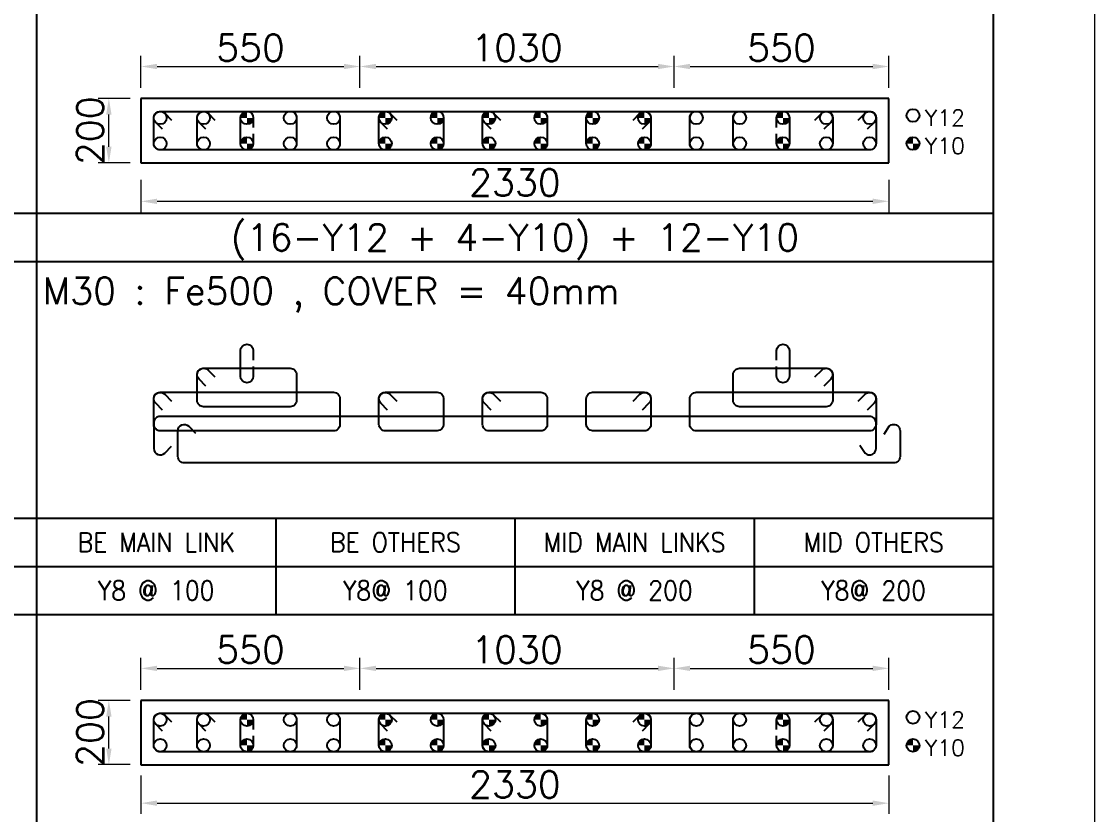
# Model space of a CAD drawing. Header units: millimetres. Extents: x -28339001 to -28288919, y 786803 to 887141.
# Drawn here: x -28324686 to -28314656, y 841807 to 849219 of the extents above; entities that cross this region are included whole.
import ezdxf
from ezdxf.enums import TextEntityAlignment as Align

# ---------------------------------------------------------------- set-up
doc = ezdxf.new("R2010")
doc.units = ezdxf.units.MM
doc.header["$LTSCALE"] = 1000
doc.header["$MEASUREMENT"] = 0
doc.header["$PDMODE"] = 34
doc.header["$PDSIZE"] = -8
doc.layers.get('0').update_dxf_attribs({"lineweight": 5})
for name, color, linetype in [('04 NORMAL TEXT.', 4, 'Continuous'), ('09 COL TEXT-SCH', 2, 'Continuous'), ('14 REINF', 6, 'Continuous'), ('22 TABLE FRAME', 5, 'Continuous'), ('23 STIRRUPS', 5, 'Continuous'), ('TEXT', 4, 'Continuous')]:
    doc.layers.add(name, color=color, linetype=linetype)
doc.layers.add('19 COLUMN', color=1, linetype='Continuous', lineweight=25)
doc.styles.add('ROMANS', font='simplex.shx')
doc.dimstyles.new('D 50', dxfattribs={"dimscale": 100, "dimtxt": 3, "dimasz": 1.5, "dimexe": 1, "dimexo": 1, "dimgap": 0.5, "dimtad": 1, "dimdec": 0, "dimdsep": 46, "dimtxsty": 'ROMANS', "dimcen": 2.5, "dimclrd": 5, "dimclre": 5, "dimclrt": 4, "dimadec": 0, "dimazin": 0, "dimtfac": 1, "dimtdec": 0, "dimtmove": 0, "dimatfit": 3, "dimfxl": 1, "dimlwd": 0, "dimlwe": 0, "dimarcsym": 0})

# ---------------------------------------------------------------- blocks, each defined once
blk = doc.blocks.new('*D50')
at = {"color": 5, "lineweight": 0, "transparency": 16777216}
for p, q in [((-28323568.5659, 842173.0245), (-28323568.5659, 841813.0245)), ((-28316578.5659, 842173.0245), (-28316578.5659, 841813.0245)), ((-28323418.5659, 841913.0245), (-28316728.5659, 841913.0245))]:
    blk.add_line(p, q, dxfattribs=at)
at = {"color": 5, "transparency": 16777216}
for points in [[(-28323418.5659, 841938.0245), (-28323418.5659, 841888.0245), (-28323568.5659, 841913.0245)], [(-28316728.5659, 841888.0245), (-28316728.5659, 841938.0245), (-28316578.5659, 841913.0245)]]:
    blk.add_solid(points, dxfattribs=at)
at = {"layer": 'Defpoints', "color": 0, "transparency": 16777216}
for p in [(-28323568.5659, 842273.0245), (-28316578.5659, 842273.0245), (-28316578.5659, 841913.0245)]:
    blk.add_point(p, dxfattribs=at)
at = {"color": 4, "transparency": 16777216, "insert": (-28320073.5659, 842088.0245), "char_height": 250, "attachment_point": 5, "style": 'ROMANS'}
blk.add_mtext('2330', dxfattribs=at)
blk = doc.blocks.new('*D51')
at = {"color": 5, "lineweight": 0, "transparency": 16777216}
for p, q in [((-28323568.5659, 847738.0245), (-28323568.5659, 847438.0245)), ((-28316578.5659, 847738.0245), (-28316578.5659, 847438.0245)), ((-28323418.5659, 847538.0245), (-28316728.5659, 847538.0245))]:
    blk.add_line(p, q, dxfattribs=at)
at = {"color": 5, "transparency": 16777216}
for points in [[(-28323418.5659, 847563.0245), (-28323418.5659, 847513.0245), (-28323568.5659, 847538.0245)], [(-28316728.5659, 847513.0245), (-28316728.5659, 847563.0245), (-28316578.5659, 847538.0245)]]:
    blk.add_solid(points, dxfattribs=at)
at = {"layer": 'Defpoints', "color": 0, "transparency": 16777216}
for p in [(-28323568.5659, 847838.0245), (-28316578.5659, 847838.0245), (-28316578.5659, 847538.0245)]:
    blk.add_point(p, dxfattribs=at)
at = {"color": 4, "transparency": 16777216, "insert": (-28320073.5659, 847713.0245), "char_height": 250, "attachment_point": 5, "style": 'ROMANS'}
blk.add_mtext('2330', dxfattribs=at)
blk = doc.blocks.new('*D131')
at = {"color": 5, "lineweight": 0, "transparency": 16777216}
for p, q in [((-28323668.5659, 842873.0245), (-28323968.5659, 842873.0245)), ((-28323868.5659, 842423.0245), (-28323868.5659, 842723.0245)), ((-28323668.5659, 842273.0245), (-28323968.5659, 842273.0245))]:
    blk.add_line(p, q, dxfattribs=at)
at = {"color": 5, "transparency": 16777216}
for points in [[(-28323843.5659, 842723.0245), (-28323893.5659, 842723.0245), (-28323868.5659, 842873.0245)], [(-28323893.5659, 842423.0245), (-28323843.5659, 842423.0245), (-28323868.5659, 842273.0245)]]:
    blk.add_solid(points, dxfattribs=at)
at = {"layer": 'Defpoints', "color": 0, "transparency": 16777216}
for p in [(-28323868.5659, 842873.0245), (-28323568.5659, 842873.0245), (-28323568.5659, 842273.0245)]:
    blk.add_point(p, dxfattribs=at)
at = {"color": 4, "transparency": 16777216, "insert": (-28324043.5659, 842573.0245), "char_height": 250, "attachment_point": 5, "rotation": 90, "style": 'ROMANS'}
blk.add_mtext('200', dxfattribs=at)
blk = doc.blocks.new('*D132')
at = {"color": 5, "lineweight": 0, "transparency": 16777216}
for p, q in [((-28323568.5659, 842973.0245), (-28323568.5659, 843273.0245)), ((-28321521.4607, 842973.0245), (-28321521.4607, 843273.0245)), ((-28323418.5659, 843173.0245), (-28321671.4607, 843173.0245))]:
    blk.add_line(p, q, dxfattribs=at)
at = {"color": 5, "transparency": 16777216}
for points in [[(-28323418.5659, 843198.0245), (-28323418.5659, 843148.0245), (-28323568.5659, 843173.0245)], [(-28321671.4607, 843148.0245), (-28321671.4607, 843198.0245), (-28321521.4607, 843173.0245)]]:
    blk.add_solid(points, dxfattribs=at)
at = {"layer": 'Defpoints', "color": 0, "transparency": 16777216}
for p in [(-28321521.4607, 843173.0245), (-28323568.5659, 842873.0245), (-28321521.4607, 842873.0245)]:
    blk.add_point(p, dxfattribs=at)
at = {"color": 4, "transparency": 16777216, "insert": (-28322545.0133, 843348.0245), "char_height": 250, "attachment_point": 5, "style": 'ROMANS'}
blk.add_mtext('550', dxfattribs=at)
blk = doc.blocks.new('*D133')
at = {"color": 5, "lineweight": 0, "transparency": 16777216}
for p, q in [((-28321521.4607, 842973.0245), (-28321521.4607, 843273.0245)), ((-28318585.9465, 842973.0245), (-28318585.9465, 843273.0245)), ((-28321371.4607, 843173.0245), (-28318735.9465, 843173.0245))]:
    blk.add_line(p, q, dxfattribs=at)
at = {"color": 5, "transparency": 16777216}
for points in [[(-28321371.4607, 843198.0245), (-28321371.4607, 843148.0245), (-28321521.4607, 843173.0245)], [(-28318735.9465, 843148.0245), (-28318735.9465, 843198.0245), (-28318585.9465, 843173.0245)]]:
    blk.add_solid(points, dxfattribs=at)
at = {"layer": 'Defpoints', "color": 0, "transparency": 16777216}
for p in [(-28318585.9465, 843173.0245), (-28321521.4607, 842873.0245), (-28318585.9465, 842873.0245)]:
    blk.add_point(p, dxfattribs=at)
at = {"color": 4, "transparency": 16777216, "insert": (-28320053.7036, 843348.0245), "char_height": 250, "attachment_point": 5, "style": 'ROMANS'}
blk.add_mtext('1030', dxfattribs=at)
blk = doc.blocks.new('*D134')
at = {"color": 5, "lineweight": 0, "transparency": 16777216}
for p, q in [((-28318585.9465, 842973.0245), (-28318585.9465, 843273.0245)), ((-28316578.5659, 842973.0245), (-28316578.5659, 843273.0245)), ((-28318435.9465, 843173.0245), (-28316728.5659, 843173.0245))]:
    blk.add_line(p, q, dxfattribs=at)
at = {"color": 5, "transparency": 16777216}
for points in [[(-28318435.9465, 843198.0245), (-28318435.9465, 843148.0245), (-28318585.9465, 843173.0245)], [(-28316728.5659, 843148.0245), (-28316728.5659, 843198.0245), (-28316578.5659, 843173.0245)]]:
    blk.add_solid(points, dxfattribs=at)
at = {"layer": 'Defpoints', "color": 0, "transparency": 16777216}
for p in [(-28316578.5659, 843173.0245), (-28318585.9465, 842873.0245), (-28316578.5659, 842873.0245)]:
    blk.add_point(p, dxfattribs=at)
at = {"color": 4, "transparency": 16777216, "insert": (-28317582.2562, 843348.0245), "char_height": 250, "attachment_point": 5, "style": 'ROMANS'}
blk.add_mtext('550', dxfattribs=at)
blk = doc.blocks.new('*D135')
at = {"color": 5, "lineweight": 0, "transparency": 16777216}
for p, q in [((-28323668.5659, 848498.0245), (-28323968.5659, 848498.0245)), ((-28323868.5659, 848048.0245), (-28323868.5659, 848348.0245)), ((-28323668.5659, 847898.0245), (-28323968.5659, 847898.0245))]:
    blk.add_line(p, q, dxfattribs=at)
at = {"color": 5, "transparency": 16777216}
for points in [[(-28323843.5659, 848348.0245), (-28323893.5659, 848348.0245), (-28323868.5659, 848498.0245)], [(-28323893.5659, 848048.0245), (-28323843.5659, 848048.0245), (-28323868.5659, 847898.0245)]]:
    blk.add_solid(points, dxfattribs=at)
at = {"layer": 'Defpoints', "color": 0, "transparency": 16777216}
for p in [(-28323868.5659, 848498.0245), (-28323568.5659, 848498.0245), (-28323568.5659, 847898.0245)]:
    blk.add_point(p, dxfattribs=at)
at = {"color": 4, "transparency": 16777216, "insert": (-28324043.5659, 848198.0245), "char_height": 250, "attachment_point": 5, "rotation": 90, "style": 'ROMANS'}
blk.add_mtext('200', dxfattribs=at)
blk = doc.blocks.new('*D136')
at = {"color": 5, "lineweight": 0, "transparency": 16777216}
for p, q in [((-28323568.5659, 848598.0245), (-28323568.5659, 848898.0245)), ((-28321521.4607, 848598.0245), (-28321521.4607, 848898.0245)), ((-28323418.5659, 848798.0245), (-28321671.4607, 848798.0245))]:
    blk.add_line(p, q, dxfattribs=at)
at = {"color": 5, "transparency": 16777216}
for points in [[(-28323418.5659, 848823.0245), (-28323418.5659, 848773.0245), (-28323568.5659, 848798.0245)], [(-28321671.4607, 848773.0245), (-28321671.4607, 848823.0245), (-28321521.4607, 848798.0245)]]:
    blk.add_solid(points, dxfattribs=at)
at = {"layer": 'Defpoints', "color": 0, "transparency": 16777216}
for p in [(-28321521.4607, 848798.0245), (-28323568.5659, 848498.0245), (-28321521.4607, 848498.0245)]:
    blk.add_point(p, dxfattribs=at)
at = {"color": 4, "transparency": 16777216, "insert": (-28322545.0133, 848973.0245), "char_height": 250, "attachment_point": 5, "style": 'ROMANS'}
blk.add_mtext('550', dxfattribs=at)
blk = doc.blocks.new('*D137')
at = {"color": 5, "lineweight": 0, "transparency": 16777216}
for p, q in [((-28321521.4607, 848598.0245), (-28321521.4607, 848898.0245)), ((-28318585.9465, 848598.0245), (-28318585.9465, 848898.0245)), ((-28321371.4607, 848798.0245), (-28318735.9465, 848798.0245))]:
    blk.add_line(p, q, dxfattribs=at)
at = {"color": 5, "transparency": 16777216}
for points in [[(-28321371.4607, 848823.0245), (-28321371.4607, 848773.0245), (-28321521.4607, 848798.0245)], [(-28318735.9465, 848773.0245), (-28318735.9465, 848823.0245), (-28318585.9465, 848798.0245)]]:
    blk.add_solid(points, dxfattribs=at)
at = {"layer": 'Defpoints', "color": 0, "transparency": 16777216}
for p in [(-28318585.9465, 848798.0245), (-28321521.4607, 848498.0245), (-28318585.9465, 848498.0245)]:
    blk.add_point(p, dxfattribs=at)
at = {"color": 4, "transparency": 16777216, "insert": (-28320053.7036, 848973.0245), "char_height": 250, "attachment_point": 5, "style": 'ROMANS'}
blk.add_mtext('1030', dxfattribs=at)
blk = doc.blocks.new('*D138')
at = {"color": 5, "lineweight": 0, "transparency": 16777216}
for p, q in [((-28318585.9465, 848598.0245), (-28318585.9465, 848898.0245)), ((-28316578.5659, 848598.0245), (-28316578.5659, 848898.0245)), ((-28318435.9465, 848798.0245), (-28316728.5659, 848798.0245))]:
    blk.add_line(p, q, dxfattribs=at)
at = {"color": 5, "transparency": 16777216}
for points in [[(-28318435.9465, 848823.0245), (-28318435.9465, 848773.0245), (-28318585.9465, 848798.0245)], [(-28316728.5659, 848773.0245), (-28316728.5659, 848823.0245), (-28316578.5659, 848798.0245)]]:
    blk.add_solid(points, dxfattribs=at)
at = {"layer": 'Defpoints', "color": 0, "transparency": 16777216}
for p in [(-28316578.5659, 848798.0245), (-28318585.9465, 848498.0245), (-28316578.5659, 848498.0245)]:
    blk.add_point(p, dxfattribs=at)
at = {"color": 4, "transparency": 16777216, "insert": (-28317582.2562, 848973.0245), "char_height": 250, "attachment_point": 5, "style": 'ROMANS'}
blk.add_mtext('550', dxfattribs=at)

msp = doc.modelspace()

# ---------------------------------------------------------------- hatches: boundary and pattern name
at = {"layer": '14 REINF'}
h = msp.add_hatch(color=6, dxfattribs=at)
edge = h.paths.add_edge_path(flags=0)
edge.add_line((-28322638.6, 848318), (-28322578.6, 848318))
edge.add_line((-28322578.6, 848318), (-28322578.6, 848378))
edge.add_arc((-28322578.6, 848318), 60, 90, 180)
edge = h.paths.add_edge_path(flags=0)
edge.add_line((-28322518.6, 848318), (-28322578.6, 848318))
edge.add_line((-28322578.6, 848318), (-28322578.6, 848258))
edge.add_arc((-28322578.6, 848318), 60, 270, 360)
h = msp.add_hatch(color=6, dxfattribs=at)
edge = h.paths.add_edge_path(flags=0)
edge.add_line((-28321344.3, 848318), (-28321284.3, 848318))
edge.add_line((-28321284.3, 848318), (-28321284.3, 848378))
edge.add_arc((-28321284.3, 848318), 60, 90, 180)
edge = h.paths.add_edge_path(flags=0)
edge.add_line((-28321224.3, 848318), (-28321284.3, 848318))
edge.add_line((-28321284.3, 848318), (-28321284.3, 848258))
edge.add_arc((-28321284.3, 848318), 60, 270, 360)
h = msp.add_hatch(color=6, dxfattribs=at)
edge = h.paths.add_edge_path(flags=0)
edge.add_line((-28320860, 848318), (-28320800, 848318))
edge.add_line((-28320800, 848318), (-28320800, 848378))
edge.add_arc((-28320800, 848318), 60, 90, 180)
edge = h.paths.add_edge_path(flags=0)
edge.add_line((-28320740, 848318), (-28320800, 848318))
edge.add_line((-28320800, 848318), (-28320800, 848258))
edge.add_arc((-28320800, 848318), 60, 270, 360)
h = msp.add_hatch(color=6, dxfattribs=at)
edge = h.paths.add_edge_path(flags=0)
edge.add_line((-28320375.7, 848318), (-28320315.7, 848318))
edge.add_line((-28320315.7, 848318), (-28320315.7, 848378))
edge.add_arc((-28320315.7, 848318), 60, 90, 180)
edge = h.paths.add_edge_path(flags=0)
edge.add_line((-28320255.7, 848318), (-28320315.7, 848318))
edge.add_line((-28320315.7, 848318), (-28320315.7, 848258))
edge.add_arc((-28320315.7, 848318), 60, 270, 360)
h = msp.add_hatch(color=6, dxfattribs=at)
edge = h.paths.add_edge_path(flags=0)
edge.add_line((-28319891.4, 848318), (-28319831.4, 848318))
edge.add_line((-28319831.4, 848318), (-28319831.4, 848378))
edge.add_arc((-28319831.4, 848318), 60, 90, 180)
edge = h.paths.add_edge_path(flags=0)
edge.add_line((-28319771.4, 848318), (-28319831.4, 848318))
edge.add_line((-28319831.4, 848318), (-28319831.4, 848258))
edge.add_arc((-28319831.4, 848318), 60, 270, 360)
h = msp.add_hatch(color=6, dxfattribs=at)
edge = h.paths.add_edge_path(flags=0)
edge.add_line((-28319407.1, 848318), (-28319347.1, 848318))
edge.add_line((-28319347.1, 848318), (-28319347.1, 848378))
edge.add_arc((-28319347.1, 848318), 60, 90, 180)
edge = h.paths.add_edge_path(flags=0)
edge.add_line((-28319287.1, 848318), (-28319347.1, 848318))
edge.add_line((-28319347.1, 848318), (-28319347.1, 848258))
edge.add_arc((-28319347.1, 848318), 60, 270, 360)
h = msp.add_hatch(color=6, dxfattribs=at)
edge = h.paths.add_edge_path(flags=0)
edge.add_line((-28318922.9, 848318), (-28318862.9, 848318))
edge.add_line((-28318862.9, 848318), (-28318862.9, 848378))
edge.add_arc((-28318862.9, 848318), 60, 90, 180)
edge = h.paths.add_edge_path(flags=0)
edge.add_line((-28318802.9, 848318), (-28318862.9, 848318))
edge.add_line((-28318862.9, 848318), (-28318862.9, 848258))
edge.add_arc((-28318862.9, 848318), 60, 270, 360)
h = msp.add_hatch(color=6, dxfattribs=at)
edge = h.paths.add_edge_path(flags=0)
edge.add_line((-28317628.6, 848318), (-28317568.6, 848318))
edge.add_line((-28317568.6, 848318), (-28317568.6, 848378))
edge.add_arc((-28317568.6, 848318), 60, 90, 180)
edge = h.paths.add_edge_path(flags=0)
edge.add_line((-28317508.6, 848318), (-28317568.6, 848318))
edge.add_line((-28317568.6, 848318), (-28317568.6, 848258))
edge.add_arc((-28317568.6, 848318), 60, 270, 360)
h = msp.add_hatch(color=6, dxfattribs=at)
edge = h.paths.add_edge_path(flags=0)
edge.add_line((-28322638.6, 848078), (-28322578.6, 848078))
edge.add_line((-28322578.6, 848078), (-28322578.6, 848138))
edge.add_arc((-28322578.6, 848078), 60, 90, 180)
edge = h.paths.add_edge_path(flags=0)
edge.add_line((-28322518.6, 848078), (-28322578.6, 848078))
edge.add_line((-28322578.6, 848078), (-28322578.6, 848018))
edge.add_arc((-28322578.6, 848078), 60, 270, 360)
h = msp.add_hatch(color=6, dxfattribs=at)
edge = h.paths.add_edge_path(flags=0)
edge.add_line((-28321344.3, 848078), (-28321284.3, 848078))
edge.add_line((-28321284.3, 848078), (-28321284.3, 848138))
edge.add_arc((-28321284.3, 848078), 60, 90, 180)
edge = h.paths.add_edge_path(flags=0)
edge.add_line((-28321224.3, 848078), (-28321284.3, 848078))
edge.add_line((-28321284.3, 848078), (-28321284.3, 848018))
edge.add_arc((-28321284.3, 848078), 60, 270, 360)
h = msp.add_hatch(color=6, dxfattribs=at)
edge = h.paths.add_edge_path(flags=0)
edge.add_line((-28320860, 848078), (-28320800, 848078))
edge.add_line((-28320800, 848078), (-28320800, 848138))
edge.add_arc((-28320800, 848078), 60, 90, 180)
edge = h.paths.add_edge_path(flags=0)
edge.add_line((-28320740, 848078), (-28320800, 848078))
edge.add_line((-28320800, 848078), (-28320800, 848018))
edge.add_arc((-28320800, 848078), 60, 270, 360)
h = msp.add_hatch(color=6, dxfattribs=at)
edge = h.paths.add_edge_path(flags=0)
edge.add_line((-28320375.7, 848078), (-28320315.7, 848078))
edge.add_line((-28320315.7, 848078), (-28320315.7, 848138))
edge.add_arc((-28320315.7, 848078), 60, 90, 180)
edge = h.paths.add_edge_path(flags=0)
edge.add_line((-28320255.7, 848078), (-28320315.7, 848078))
edge.add_line((-28320315.7, 848078), (-28320315.7, 848018))
edge.add_arc((-28320315.7, 848078), 60, 270, 360)
h = msp.add_hatch(color=6, dxfattribs=at)
edge = h.paths.add_edge_path(flags=0)
edge.add_line((-28319891.4, 848078), (-28319831.4, 848078))
edge.add_line((-28319831.4, 848078), (-28319831.4, 848138))
edge.add_arc((-28319831.4, 848078), 60, 90, 180)
edge = h.paths.add_edge_path(flags=0)
edge.add_line((-28319771.4, 848078), (-28319831.4, 848078))
edge.add_line((-28319831.4, 848078), (-28319831.4, 848018))
edge.add_arc((-28319831.4, 848078), 60, 270, 360)
h = msp.add_hatch(color=6, dxfattribs=at)
edge = h.paths.add_edge_path(flags=0)
edge.add_line((-28319407.1, 848078), (-28319347.1, 848078))
edge.add_line((-28319347.1, 848078), (-28319347.1, 848138))
edge.add_arc((-28319347.1, 848078), 60, 90, 180)
edge = h.paths.add_edge_path(flags=0)
edge.add_line((-28319287.1, 848078), (-28319347.1, 848078))
edge.add_line((-28319347.1, 848078), (-28319347.1, 848018))
edge.add_arc((-28319347.1, 848078), 60, 270, 360)
h = msp.add_hatch(color=6, dxfattribs=at)
edge = h.paths.add_edge_path(flags=0)
edge.add_line((-28318922.9, 848078), (-28318862.9, 848078))
edge.add_line((-28318862.9, 848078), (-28318862.9, 848138))
edge.add_arc((-28318862.9, 848078), 60, 90, 180)
edge = h.paths.add_edge_path(flags=0)
edge.add_line((-28318802.9, 848078), (-28318862.9, 848078))
edge.add_line((-28318862.9, 848078), (-28318862.9, 848018))
edge.add_arc((-28318862.9, 848078), 60, 270, 360)
h = msp.add_hatch(color=6, dxfattribs=at)
edge = h.paths.add_edge_path(flags=0)
edge.add_line((-28317628.6, 848078), (-28317568.6, 848078))
edge.add_line((-28317568.6, 848078), (-28317568.6, 848138))
edge.add_arc((-28317568.6, 848078), 60, 90, 180)
edge = h.paths.add_edge_path(flags=0)
edge.add_line((-28317508.6, 848078), (-28317568.6, 848078))
edge.add_line((-28317568.6, 848078), (-28317568.6, 848018))
edge.add_arc((-28317568.6, 848078), 60, 270, 360)
h = msp.add_hatch(color=6, dxfattribs=at)
edge = h.paths.add_edge_path(flags=0)
edge.add_line((-28316413.6, 848078), (-28316353.6, 848078))
edge.add_line((-28316353.6, 848078), (-28316353.6, 848138))
edge.add_arc((-28316353.6, 848078), 60, 90, 180)
edge = h.paths.add_edge_path(flags=0)
edge.add_line((-28316293.6, 848078), (-28316353.6, 848078))
edge.add_line((-28316353.6, 848078), (-28316353.6, 848018))
edge.add_arc((-28316353.6, 848078), 60, 270, 360)
h = msp.add_hatch(color=6, dxfattribs=at)
edge = h.paths.add_edge_path(flags=0)
edge.add_line((-28322638.6, 842693), (-28322578.6, 842693))
edge.add_line((-28322578.6, 842693), (-28322578.6, 842753))
edge.add_arc((-28322578.6, 842693), 60, 90, 180)
edge = h.paths.add_edge_path(flags=0)
edge.add_line((-28322518.6, 842693), (-28322578.6, 842693))
edge.add_line((-28322578.6, 842693), (-28322578.6, 842633))
edge.add_arc((-28322578.6, 842693), 60, 270, 360)
h = msp.add_hatch(color=6, dxfattribs=at)
edge = h.paths.add_edge_path(flags=0)
edge.add_line((-28321344.3, 842693), (-28321284.3, 842693))
edge.add_line((-28321284.3, 842693), (-28321284.3, 842753))
edge.add_arc((-28321284.3, 842693), 60, 90, 180)
edge = h.paths.add_edge_path(flags=0)
edge.add_line((-28321224.3, 842693), (-28321284.3, 842693))
edge.add_line((-28321284.3, 842693), (-28321284.3, 842633))
edge.add_arc((-28321284.3, 842693), 60, 270, 360)
h = msp.add_hatch(color=6, dxfattribs=at)
edge = h.paths.add_edge_path(flags=0)
edge.add_line((-28320860, 842693), (-28320800, 842693))
edge.add_line((-28320800, 842693), (-28320800, 842753))
edge.add_arc((-28320800, 842693), 60, 90, 180)
edge = h.paths.add_edge_path(flags=0)
edge.add_line((-28320740, 842693), (-28320800, 842693))
edge.add_line((-28320800, 842693), (-28320800, 842633))
edge.add_arc((-28320800, 842693), 60, 270, 360)
h = msp.add_hatch(color=6, dxfattribs=at)
edge = h.paths.add_edge_path(flags=0)
edge.add_line((-28320375.7, 842693), (-28320315.7, 842693))
edge.add_line((-28320315.7, 842693), (-28320315.7, 842753))
edge.add_arc((-28320315.7, 842693), 60, 90, 180)
edge = h.paths.add_edge_path(flags=0)
edge.add_line((-28320255.7, 842693), (-28320315.7, 842693))
edge.add_line((-28320315.7, 842693), (-28320315.7, 842633))
edge.add_arc((-28320315.7, 842693), 60, 270, 360)
h = msp.add_hatch(color=6, dxfattribs=at)
edge = h.paths.add_edge_path(flags=0)
edge.add_line((-28319891.4, 842693), (-28319831.4, 842693))
edge.add_line((-28319831.4, 842693), (-28319831.4, 842753))
edge.add_arc((-28319831.4, 842693), 60, 90, 180)
edge = h.paths.add_edge_path(flags=0)
edge.add_line((-28319771.4, 842693), (-28319831.4, 842693))
edge.add_line((-28319831.4, 842693), (-28319831.4, 842633))
edge.add_arc((-28319831.4, 842693), 60, 270, 360)
h = msp.add_hatch(color=6, dxfattribs=at)
edge = h.paths.add_edge_path(flags=0)
edge.add_line((-28319407.1, 842693), (-28319347.1, 842693))
edge.add_line((-28319347.1, 842693), (-28319347.1, 842753))
edge.add_arc((-28319347.1, 842693), 60, 90, 180)
edge = h.paths.add_edge_path(flags=0)
edge.add_line((-28319287.1, 842693), (-28319347.1, 842693))
edge.add_line((-28319347.1, 842693), (-28319347.1, 842633))
edge.add_arc((-28319347.1, 842693), 60, 270, 360)
h = msp.add_hatch(color=6, dxfattribs=at)
edge = h.paths.add_edge_path(flags=0)
edge.add_line((-28318922.9, 842693), (-28318862.9, 842693))
edge.add_line((-28318862.9, 842693), (-28318862.9, 842753))
edge.add_arc((-28318862.9, 842693), 60, 90, 180)
edge = h.paths.add_edge_path(flags=0)
edge.add_line((-28318802.9, 842693), (-28318862.9, 842693))
edge.add_line((-28318862.9, 842693), (-28318862.9, 842633))
edge.add_arc((-28318862.9, 842693), 60, 270, 360)
h = msp.add_hatch(color=6, dxfattribs=at)
edge = h.paths.add_edge_path(flags=0)
edge.add_line((-28317628.6, 842693), (-28317568.6, 842693))
edge.add_line((-28317568.6, 842693), (-28317568.6, 842753))
edge.add_arc((-28317568.6, 842693), 60, 90, 180)
edge = h.paths.add_edge_path(flags=0)
edge.add_line((-28317508.6, 842693), (-28317568.6, 842693))
edge.add_line((-28317568.6, 842693), (-28317568.6, 842633))
edge.add_arc((-28317568.6, 842693), 60, 270, 360)
h = msp.add_hatch(color=6, dxfattribs=at)
edge = h.paths.add_edge_path(flags=0)
edge.add_line((-28322638.6, 842453), (-28322578.6, 842453))
edge.add_line((-28322578.6, 842453), (-28322578.6, 842513))
edge.add_arc((-28322578.6, 842453), 60, 90, 180)
edge = h.paths.add_edge_path(flags=0)
edge.add_line((-28322518.6, 842453), (-28322578.6, 842453))
edge.add_line((-28322578.6, 842453), (-28322578.6, 842393))
edge.add_arc((-28322578.6, 842453), 60, 270, 360)
h = msp.add_hatch(color=6, dxfattribs=at)
edge = h.paths.add_edge_path(flags=0)
edge.add_line((-28321344.3, 842453), (-28321284.3, 842453))
edge.add_line((-28321284.3, 842453), (-28321284.3, 842513))
edge.add_arc((-28321284.3, 842453), 60, 90, 180)
edge = h.paths.add_edge_path(flags=0)
edge.add_line((-28321224.3, 842453), (-28321284.3, 842453))
edge.add_line((-28321284.3, 842453), (-28321284.3, 842393))
edge.add_arc((-28321284.3, 842453), 60, 270, 360)
h = msp.add_hatch(color=6, dxfattribs=at)
edge = h.paths.add_edge_path(flags=0)
edge.add_line((-28320860, 842453), (-28320800, 842453))
edge.add_line((-28320800, 842453), (-28320800, 842513))
edge.add_arc((-28320800, 842453), 60, 90, 180)
edge = h.paths.add_edge_path(flags=0)
edge.add_line((-28320740, 842453), (-28320800, 842453))
edge.add_line((-28320800, 842453), (-28320800, 842393))
edge.add_arc((-28320800, 842453), 60, 270, 360)
h = msp.add_hatch(color=6, dxfattribs=at)
edge = h.paths.add_edge_path(flags=0)
edge.add_line((-28320375.7, 842453), (-28320315.7, 842453))
edge.add_line((-28320315.7, 842453), (-28320315.7, 842513))
edge.add_arc((-28320315.7, 842453), 60, 90, 180)
edge = h.paths.add_edge_path(flags=0)
edge.add_line((-28320255.7, 842453), (-28320315.7, 842453))
edge.add_line((-28320315.7, 842453), (-28320315.7, 842393))
edge.add_arc((-28320315.7, 842453), 60, 270, 360)
h = msp.add_hatch(color=6, dxfattribs=at)
edge = h.paths.add_edge_path(flags=0)
edge.add_line((-28319891.4, 842453), (-28319831.4, 842453))
edge.add_line((-28319831.4, 842453), (-28319831.4, 842513))
edge.add_arc((-28319831.4, 842453), 60, 90, 180)
edge = h.paths.add_edge_path(flags=0)
edge.add_line((-28319771.4, 842453), (-28319831.4, 842453))
edge.add_line((-28319831.4, 842453), (-28319831.4, 842393))
edge.add_arc((-28319831.4, 842453), 60, 270, 360)
h = msp.add_hatch(color=6, dxfattribs=at)
edge = h.paths.add_edge_path(flags=0)
edge.add_line((-28319407.1, 842453), (-28319347.1, 842453))
edge.add_line((-28319347.1, 842453), (-28319347.1, 842513))
edge.add_arc((-28319347.1, 842453), 60, 90, 180)
edge = h.paths.add_edge_path(flags=0)
edge.add_line((-28319287.1, 842453), (-28319347.1, 842453))
edge.add_line((-28319347.1, 842453), (-28319347.1, 842393))
edge.add_arc((-28319347.1, 842453), 60, 270, 360)
h = msp.add_hatch(color=6, dxfattribs=at)
edge = h.paths.add_edge_path(flags=0)
edge.add_line((-28318922.9, 842453), (-28318862.9, 842453))
edge.add_line((-28318862.9, 842453), (-28318862.9, 842513))
edge.add_arc((-28318862.9, 842453), 60, 90, 180)
edge = h.paths.add_edge_path(flags=0)
edge.add_line((-28318802.9, 842453), (-28318862.9, 842453))
edge.add_line((-28318862.9, 842453), (-28318862.9, 842393))
edge.add_arc((-28318862.9, 842453), 60, 270, 360)
h = msp.add_hatch(color=6, dxfattribs=at)
edge = h.paths.add_edge_path(flags=0)
edge.add_line((-28317628.6, 842453), (-28317568.6, 842453))
edge.add_line((-28317568.6, 842453), (-28317568.6, 842513))
edge.add_arc((-28317568.6, 842453), 60, 90, 180)
edge = h.paths.add_edge_path(flags=0)
edge.add_line((-28317508.6, 842453), (-28317568.6, 842453))
edge.add_line((-28317568.6, 842453), (-28317568.6, 842393))
edge.add_arc((-28317568.6, 842453), 60, 270, 360)
h = msp.add_hatch(color=6, dxfattribs=at)
edge = h.paths.add_edge_path(flags=0)
edge.add_line((-28316413.6, 842453), (-28316353.6, 842453))
edge.add_line((-28316353.6, 842453), (-28316353.6, 842513))
edge.add_arc((-28316353.6, 842453), 60, 90, 180)
edge = h.paths.add_edge_path(flags=0)
edge.add_line((-28316293.6, 842453), (-28316353.6, 842453))
edge.add_line((-28316353.6, 842453), (-28316353.6, 842393))
edge.add_arc((-28316353.6, 842453), 60, 270, 360)

# ---------------------------------------------------------------- linework, layer by layer
msp.add_lwpolyline([(-28339000.9, 869475.8), (-28314656.1, 869475.8), (-28314656.1, 801975.8), (-28339000.9, 801975.8)], close=True)
at = {"layer": '14 REINF', "color": 6}
for centre in [(-28316353.6, 848340.5), (-28323388.6, 848318), (-28322983.6, 848318), (-28322578.6, 848318), (-28322173.6, 848318), (-28321768.6, 848318), (-28321284.3, 848318), (-28320800, 848318), (-28320315.7, 848318), (-28319831.4, 848318), (-28319347.1, 848318), (-28318862.9, 848318), (-28318378.6, 848318), (-28317973.6, 848318), (-28317568.6, 848318), (-28317163.6, 848318), (-28316758.6, 848318), (-28323388.6, 848078), (-28322983.6, 848078), (-28322578.6, 848078), (-28322173.6, 848078), (-28321768.6, 848078), (-28321284.3, 848078), (-28320800, 848078), (-28320315.7, 848078), (-28319831.4, 848078), (-28319347.1, 848078), (-28318862.9, 848078), (-28318378.6, 848078), (-28317973.6, 848078), (-28317568.6, 848078), (-28317163.6, 848078), (-28316758.6, 848078), (-28316353.6, 848078), (-28316353.6, 842715.5), (-28323388.6, 842693), (-28322983.6, 842693), (-28322578.6, 842693), (-28322173.6, 842693), (-28321768.6, 842693), (-28321284.3, 842693), (-28320800, 842693), (-28320315.7, 842693), (-28319831.4, 842693), (-28319347.1, 842693), (-28318862.9, 842693), (-28318378.6, 842693), (-28317973.6, 842693), (-28317568.6, 842693), (-28317163.6, 842693), (-28316758.6, 842693), (-28323388.6, 842453), (-28322983.6, 842453), (-28322578.6, 842453), (-28322173.6, 842453), (-28321768.6, 842453), (-28321284.3, 842453), (-28320800, 842453), (-28320315.7, 842453), (-28319831.4, 842453), (-28319347.1, 842453), (-28318862.9, 842453), (-28318378.6, 842453), (-28317973.6, 842453), (-28317568.6, 842453), (-28317163.6, 842453), (-28316758.6, 842453), (-28316353.6, 842453)]:
    msp.add_circle(centre, 60, dxfattribs=at)
at = {"layer": '19 COLUMN', "color": 4}
for points in [[(-28316578.6, 848498), (-28323568.6, 848498)], [(-28323568.6, 848498), (-28323568.6, 847898)], [(-28316578.6, 847898), (-28316578.6, 848498)], [(-28323568.6, 847898), (-28316578.6, 847898)], [(-28316578.6, 842873), (-28323568.6, 842873)], [(-28323568.6, 842873), (-28323568.6, 842273)], [(-28316578.6, 842273), (-28316578.6, 842873)], [(-28323568.6, 842273), (-28316578.6, 842273)]]:
    msp.add_lwpolyline(points, dxfattribs=at)
at = {"layer": '22 TABLE FRAME', "color": 5, "linetype": 'Continuous'}
for p, q in [((-28324543.6, 863850.8), (-28324543.6, 789225.8)), ((-28315603.6, 863850.8), (-28315603.6, 789225.8)), ((-28332493.6, 847425.8), (-28315603.6, 847425.8)), ((-28336993.6, 846975.8), (-28315603.6, 846975.8)), ((-28332493.6, 844575.8), (-28315603.6, 844575.8)), ((-28322308.6, 844575.8), (-28322308.6, 843675.8)), ((-28320073.6, 844575.8), (-28320073.6, 843675.8)), ((-28317838.6, 844575.8), (-28317838.6, 843675.8)), ((-28332493.6, 844125.8), (-28315603.6, 844125.8)), ((-28332493.6, 843675.8), (-28315603.6, 843675.8))]:
    msp.add_line(p, q, dxfattribs=at)
at = {"layer": '23 STIRRUPS', "color": 5}
for points in [[(-28323367.4, 848212), (-28323431, 848275.6, -0.668178), (-28323388.6, 848378), (-28316758.6, 848378, -0.4142136), (-28316698.6, 848318), (-28316698.6, 848078, -0.4142136), (-28316758.6, 848018), (-28323388.6, 848018, -0.4142136), (-28323448.6, 848078), (-28323448.6, 848318, -0.6681793), (-28323346.1, 848360.5), (-28323282.5, 848296.8)], [(-28323367.4, 848212), (-28323431, 848275.6, -0.668178), (-28323388.6, 848378), (-28321768.6, 848378, -0.4142136), (-28321708.6, 848318), (-28321708.6, 848078, -0.4142136), (-28321768.6, 848018), (-28323388.6, 848018, -0.4142136), (-28323448.6, 848078), (-28323448.6, 848318, -0.6681793), (-28323346.1, 848360.5), (-28323282.5, 848296.8)], [(-28322962.4, 848212), (-28323026, 848275.6, -0.668178), (-28322983.6, 848378), (-28322173.6, 848378, -0.4142136), (-28322113.6, 848318), (-28322113.6, 848078, -0.4142136), (-28322173.6, 848018), (-28322983.6, 848018, -0.4142136), (-28323043.6, 848078), (-28323043.6, 848318, -0.6681793), (-28322941.1, 848360.5), (-28322877.5, 848296.8)], [(-28322518.6, 848168), (-28322518.6, 848078, -1), (-28322638.6, 848078), (-28322638.6, 848318, -1), (-28322518.6, 848318), (-28322518.6, 848228)], [(-28321263.1, 848212), (-28321326.7, 848275.6, -0.6682232), (-28321284.3, 848378), (-28320800, 848378, -0.4141037), (-28320740, 848318), (-28320740, 848078, -0.4141037), (-28320800, 848018), (-28321284.3, 848018, -0.4142502), (-28321344.3, 848078), (-28321344.3, 848318, -0.6681793), (-28321241.9, 848360.5), (-28321178.2, 848296.8)], [(-28320294.5, 848212), (-28320358.2, 848275.6, -0.6683588), (-28320315.7, 848378), (-28319831.4, 848378, -0.41436), (-28319771.4, 848318), (-28319771.4, 848078, -0.41436), (-28319831.4, 848018), (-28320315.7, 848018, -0.41436), (-28320375.7, 848078), (-28320375.7, 848318, -0.6681793), (-28320273.3, 848360.5), (-28320209.7, 848296.8)], [(-28318968.9, 848296.8), (-28318905.3, 848360.5, -0.6681793), (-28318802.8, 848318), (-28318802.8, 848078, -0.4142502), (-28318862.8, 848018), (-28319347.1, 848018, -0.4141037), (-28319407.1, 848078), (-28319407.1, 848318, -0.4141037), (-28319347.1, 848378), (-28318862.8, 848378, -0.6682232), (-28318820.4, 848275.6), (-28318884.1, 848212)], [(-28316864.6, 848296.8), (-28316801, 848360.5, -0.6681793), (-28316698.6, 848318), (-28316698.6, 848078, -0.4142136), (-28316758.6, 848018), (-28318378.6, 848018, -0.4142136), (-28318438.6, 848078), (-28318438.6, 848318, -0.4142136), (-28318378.6, 848378), (-28316758.6, 848378, -0.668178), (-28316716.1, 848275.6), (-28316779.8, 848212)], [(-28317269.6, 848296.8), (-28317206, 848360.5, -0.6681793), (-28317103.6, 848318), (-28317103.6, 848078, -0.4142136), (-28317163.6, 848018), (-28317973.6, 848018, -0.4142136), (-28318033.6, 848078), (-28318033.6, 848318, -0.4142136), (-28317973.6, 848378), (-28317163.6, 848378, -0.668178), (-28317121.1, 848275.6), (-28317184.8, 848212)], [(-28317628.6, 848228), (-28317628.6, 848318, -1), (-28317508.6, 848318), (-28317508.6, 848078, -1), (-28317628.6, 848078), (-28317628.6, 848168)], [(-28322518.6, 845993), (-28322518.6, 845903, -1), (-28322638.6, 845903), (-28322638.6, 846143, -1), (-28322518.6, 846143), (-28322518.6, 846053)], [(-28317628.6, 846053), (-28317628.6, 846143, -1), (-28317508.6, 846143), (-28317508.6, 845903, -1), (-28317628.6, 845903), (-28317628.6, 845993)], [(-28322962.4, 845812), (-28323026, 845875.6, -0.668178), (-28322983.6, 845978), (-28322173.6, 845978, -0.4142136), (-28322113.6, 845918), (-28322113.6, 845678, -0.4142136), (-28322173.6, 845618), (-28322983.6, 845618, -0.4142136), (-28323043.6, 845678), (-28323043.6, 845918, -0.6681793), (-28322941.1, 845960.5), (-28322877.5, 845896.8)], [(-28317269.6, 845896.8), (-28317206, 845960.5, -0.6681793), (-28317103.6, 845918), (-28317103.6, 845678, -0.4142136), (-28317163.6, 845618), (-28317973.6, 845618, -0.4142136), (-28318033.6, 845678), (-28318033.6, 845918, -0.4142136), (-28317973.6, 845978), (-28317163.6, 845978, -0.668178), (-28317121.1, 845875.6), (-28317184.8, 845812)], [(-28323367.4, 845587), (-28323431, 845650.6, -0.668178), (-28323388.6, 845753), (-28321768.6, 845753, -0.4142136), (-28321708.6, 845693), (-28321708.6, 845453, -0.4142136), (-28321768.6, 845393), (-28323388.6, 845393, -0.4142136), (-28323448.6, 845453), (-28323448.6, 845693, -0.6681793), (-28323346.1, 845735.5), (-28323282.5, 845671.8)], [(-28321263.1, 845587), (-28321326.7, 845650.6, -0.6682232), (-28321284.3, 845753), (-28320800, 845753, -0.4141037), (-28320740, 845693), (-28320740, 845453, -0.4141037), (-28320800, 845393), (-28321284.3, 845393, -0.4142502), (-28321344.3, 845453), (-28321344.3, 845693, -0.6681793), (-28321241.9, 845735.5), (-28321178.2, 845671.8)], [(-28320294.5, 845587), (-28320358.2, 845650.6, -0.6683588), (-28320315.7, 845753), (-28319831.4, 845753, -0.41436), (-28319771.4, 845693), (-28319771.4, 845453, -0.41436), (-28319831.4, 845393), (-28320315.7, 845393, -0.41436), (-28320375.7, 845453), (-28320375.7, 845693, -0.6681793), (-28320273.3, 845735.5), (-28320209.7, 845671.8)], [(-28318968.9, 845671.8), (-28318905.3, 845735.5, -0.6681793), (-28318802.8, 845693), (-28318802.8, 845453, -0.4142502), (-28318862.8, 845393), (-28319347.1, 845393, -0.4141037), (-28319407.1, 845453), (-28319407.1, 845693, -0.4141037), (-28319347.1, 845753), (-28318862.8, 845753, -0.6682232), (-28318820.4, 845650.6), (-28318884.1, 845587)], [(-28316864.6, 845671.8), (-28316801, 845735.5, -0.6681793), (-28316698.6, 845693), (-28316698.6, 845453, -0.4142136), (-28316758.6, 845393), (-28318378.6, 845393, -0.4142136), (-28318438.6, 845453), (-28318438.6, 845693, -0.4142136), (-28318378.6, 845753), (-28316758.6, 845753, -0.668178), (-28316716.1, 845650.6), (-28316779.8, 845587)], [(-28316848.6, 845258), (-28316801, 845185.6, 0.1989119), (-28316758.6, 845168, 0.4142136), (-28316698.6, 845228), (-28316698.6, 845468, 0.4142136), (-28316758.6, 845528), (-28323388.6, 845528, 0.4142136), (-28323448.6, 845468), (-28323448.6, 845228, 0.6681793), (-28323346.1, 845185.6), (-28323282.5, 845249.2)], [(-28316623.6, 845363), (-28316576, 845435.5, -0.1989119), (-28316533.6, 845453, -0.4142136), (-28316473.6, 845393), (-28316473.6, 845153, -0.4142136), (-28316533.6, 845093), (-28323163.6, 845093, -0.4142136), (-28323223.6, 845153), (-28323223.6, 845393, -0.6681793), (-28323121.1, 845435.5), (-28323057.5, 845371.8)], [(-28323367.4, 842587), (-28323431, 842650.6, -0.668178), (-28323388.6, 842753), (-28316758.6, 842753, -0.4142136), (-28316698.6, 842693), (-28316698.6, 842453, -0.4142136), (-28316758.6, 842393), (-28323388.6, 842393, -0.4142136), (-28323448.6, 842453), (-28323448.6, 842693, -0.6681793), (-28323346.1, 842735.5), (-28323282.5, 842671.8)], [(-28323367.4, 842587), (-28323431, 842650.6, -0.668178), (-28323388.6, 842753), (-28321768.6, 842753, -0.4142136), (-28321708.6, 842693), (-28321708.6, 842453, -0.4142136), (-28321768.6, 842393), (-28323388.6, 842393, -0.4142136), (-28323448.6, 842453), (-28323448.6, 842693, -0.6681793), (-28323346.1, 842735.5), (-28323282.5, 842671.8)], [(-28322962.4, 842587), (-28323026, 842650.6, -0.668178), (-28322983.6, 842753), (-28322173.6, 842753, -0.4142136), (-28322113.6, 842693), (-28322113.6, 842453, -0.4142136), (-28322173.6, 842393), (-28322983.6, 842393, -0.4142136), (-28323043.6, 842453), (-28323043.6, 842693, -0.6681793), (-28322941.1, 842735.5), (-28322877.5, 842671.8)], [(-28322518.6, 842543), (-28322518.6, 842453, -1), (-28322638.6, 842453), (-28322638.6, 842693, -1), (-28322518.6, 842693), (-28322518.6, 842603)], [(-28321263.1, 842587), (-28321326.7, 842650.6, -0.6682232), (-28321284.3, 842753), (-28320800, 842753, -0.4141037), (-28320740, 842693), (-28320740, 842453, -0.4141037), (-28320800, 842393), (-28321284.3, 842393, -0.4142502), (-28321344.3, 842453), (-28321344.3, 842693, -0.6681793), (-28321241.9, 842735.5), (-28321178.2, 842671.8)], [(-28320294.5, 842587), (-28320358.2, 842650.6, -0.6683588), (-28320315.7, 842753), (-28319831.4, 842753, -0.41436), (-28319771.4, 842693), (-28319771.4, 842453, -0.41436), (-28319831.4, 842393), (-28320315.7, 842393, -0.41436), (-28320375.7, 842453), (-28320375.7, 842693, -0.6681793), (-28320273.3, 842735.5), (-28320209.7, 842671.8)], [(-28318968.9, 842671.8), (-28318905.3, 842735.5, -0.6681793), (-28318802.8, 842693), (-28318802.8, 842453, -0.4142502), (-28318862.8, 842393), (-28319347.1, 842393, -0.4141037), (-28319407.1, 842453), (-28319407.1, 842693, -0.4141037), (-28319347.1, 842753), (-28318862.8, 842753, -0.6682232), (-28318820.4, 842650.6), (-28318884.1, 842587)], [(-28316864.6, 842671.8), (-28316801, 842735.5, -0.6681793), (-28316698.6, 842693), (-28316698.6, 842453, -0.4142136), (-28316758.6, 842393), (-28318378.6, 842393, -0.4142136), (-28318438.6, 842453), (-28318438.6, 842693, -0.4142136), (-28318378.6, 842753), (-28316758.6, 842753, -0.668178), (-28316716.1, 842650.6), (-28316779.8, 842587)], [(-28317269.6, 842671.8), (-28317206, 842735.5, -0.6681793), (-28317103.6, 842693), (-28317103.6, 842453, -0.4142136), (-28317163.6, 842393), (-28317973.6, 842393, -0.4142136), (-28318033.6, 842453), (-28318033.6, 842693, -0.4142136), (-28317973.6, 842753), (-28317163.6, 842753, -0.668178), (-28317121.1, 842650.6), (-28317184.8, 842587)], [(-28317628.6, 842603), (-28317628.6, 842693, -1), (-28317508.6, 842693), (-28317508.6, 842453, -1), (-28317628.6, 842453), (-28317628.6, 842543)]]:
    msp.add_lwpolyline(points, format="xyb", dxfattribs=at)

# ---------------------------------------------------------------- texts
at = {"layer": '04 NORMAL TEXT.', "color": 4, "style": 'ROMANS', "width": 0.9}
for s, p in [('BE MAIN LINK', (-28323426.1, 844350.8)), ('BE OTHERS', (-28321191.1, 844350.8)), ('MID MAIN LINKS', (-28318956.1, 844350.8)), ('MID OTHERS', (-28316721.1, 844350.8)), ('Y8 @ 100', (-28323426.1, 843900.8)), ('Y8@ 100', (-28321191.1, 843900.8)), ('Y8 @ 200', (-28318956.1, 843900.8)), ('Y8@ 200', (-28316721.1, 843900.8))]:
    msp.add_text(s, height=180, dxfattribs=at).set_placement(p, align=Align.MIDDLE_CENTER)
at = {"layer": '09 COL TEXT-SCH', "color": 3, "linetype": 'Continuous', "style": 'ROMANS'}
msp.add_text('(16-Y12 + 4-Y10) + 12-Y10', height=250, dxfattribs=at).set_placement((-28320073.6, 847200.8), align=Align.MIDDLE_CENTER)
at = {"layer": 'TEXT', "style": 'ROMANS'}
for s, p in [('Y12', (-28316241.1, 848318.3)), ('Y10', (-28316241.1, 848055.8)), ('Y12', (-28316241.1, 842693.3)), ('Y10', (-28316241.1, 842430.8))]:
    msp.add_text(s, height=150, dxfattribs=at).set_placement(p, align=Align.MIDDLE_LEFT)
msp.add_text('M30 : Fe500 , COVER = 40mm', height=250, dxfattribs=at).set_placement((-28324487.3, 846575.8))

# ---------------------------------------------------------------- dimensions: what is measured, and where the dimension line sits
for p1, p2, distance, text, override, picture, middle in [((-28323568.6, 848498), (-28321521.5, 848498), 300, '550', {"dimtxt": 2.5, "dimtxsty": 'ROMANS'}, '*D136', (-28322545, 848973)), ((-28321521.5, 848498), (-28318585.9, 848498), 300, '1030', {"dimtxt": 2.5, "dimtxsty": 'ROMANS'}, '*D137', (-28320053.7, 848973)), ((-28318585.9, 848498), (-28316578.6, 848498), 300, '550', {"dimtxt": 2.5, "dimtxsty": 'ROMANS'}, '*D138', (-28317582.3, 848973)), ((-28323568.6, 847838), (-28316578.6, 847838), -300, '2330', {"dimtxt": 2.5}, '*D51', (-28320073.6, 847713)), ((-28323568.6, 842873), (-28321521.5, 842873), 300, '550', {"dimtxt": 2.5, "dimtxsty": 'ROMANS'}, '*D132', (-28322545, 843348)), ((-28321521.5, 842873), (-28318585.9, 842873), 300, '1030', {"dimtxt": 2.5, "dimtxsty": 'ROMANS'}, '*D133', (-28320053.7, 843348)), ((-28318585.9, 842873), (-28316578.6, 842873), 300, '550', {"dimtxt": 2.5, "dimtxsty": 'ROMANS'}, '*D134', (-28317582.3, 843348)), ((-28323568.6, 842273), (-28316578.6, 842273), -360, '2330', {"dimtxt": 2.5}, '*D50', (-28320073.6, 842088))]:
    dim = msp.add_aligned_dim(p1=p1, p2=p2, distance=distance, text=text, dimstyle='D 50', override=override)
    dim.commit()
    dim.dimension.update_dxf_attribs({"geometry": picture, "text_midpoint": middle})
for base, p1, p2, picture, middle in [((-28323868.6, 848498), (-28323568.6, 847898), (-28323568.6, 848498), '*D135', (-28323868.6, 848198)), ((-28323868.6, 842873), (-28323568.6, 842273), (-28323568.6, 842873), '*D131', (-28323868.6, 842573))]:
    dim = msp.add_linear_dim(base=base, p1=p1, p2=p2, angle=90, text='200', dimstyle='D 50', override={"dimtxt": 2.5})
    dim.commit()
    dim.dimension.update_dxf_attribs({"geometry": picture, "text_midpoint": middle, "dimtype": 161})

doc.saveas('drawing.dxf')
